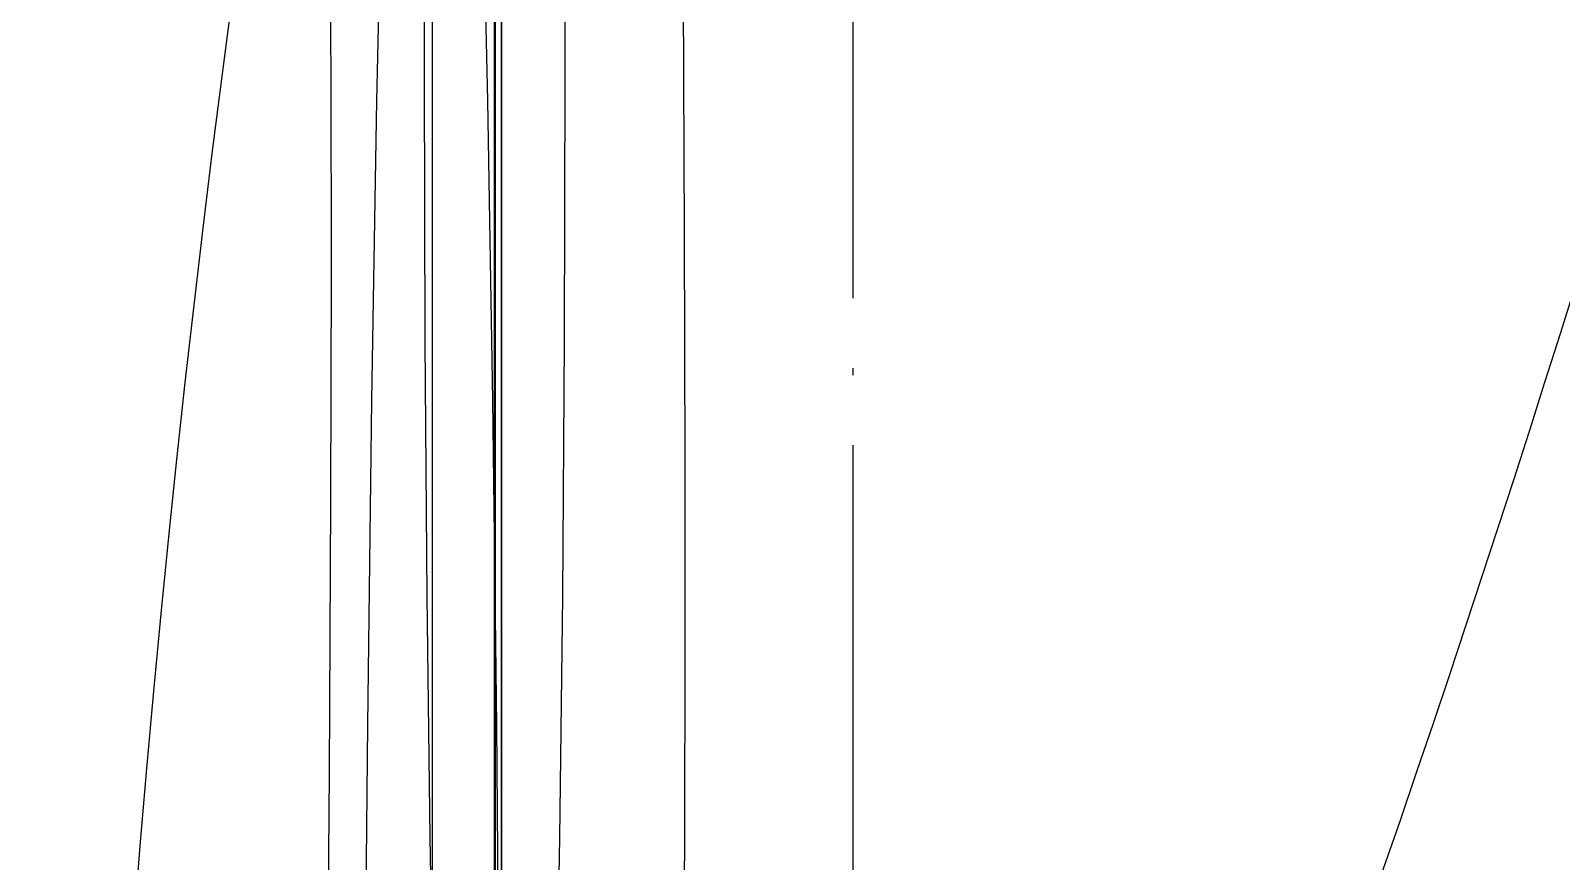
# Model space of a CAD drawing. Extents: x 11992 to 29481, y -6727 to 6811.
# Drawn here: x 21762.4 to 22200.6, y 2208.9 to 2446.5 of the extents above; entities that cross this region are included whole.
import ezdxf

# ---------------------------------------------------------------- set-up
doc = ezdxf.new("R2010")
doc.units = 0
doc.header["$MEASUREMENT"] = 0
doc.linetypes.add('DOTE', pattern=[2.42, 2, -0.2, 0.02, -0.2])
doc.layers.get('0').update_dxf_attribs({"color": 8, "linetype": 'CONTINUOUS'})
doc.layers.add('zoylight 4标注', color=9, linetype='CONTINUOUS')
doc.layers.add('zoylight 5回路', color=4, linetype='CONTINUOUS')

msp = doc.modelspace()

# ---------------------------------------------------------------- linework, layer by layer
for p, q in [((21895.26, 3004.6, -1878.87), (21895.26, 1867.53, -1878.87)), ((21895.26, 2997.52, -2118.6), (21895.26, 1867.53, -2118.6)), ((21895.26, 1867.53, -2368.6), (21895.26, 2997.52, -2368.6)), ((21895.26, 2997.52, -1638.61), (21895.26, 1867.54, -1638.61)), ((21895.26, 1867.54, -1897.87), (21895.26, 2997.52, -1897.87)), ((21895.37, 2993.55, -2076.22), (21895.37, 1873.56, -2076.22)), ((21895.37, 2993.55, -2368.6), (21895.37, 1873.56, -2368.6)), ((21895.25, 2992.52, -2076.22), (21895.25, 1872.53, -2076.22)), ((21895.25, 2992.52, -2368.6), (21895.25, 1872.53, -2368.6)), ((21877.37, 2739.53, -2340.43), (21877.37, 1129.56, -2340.43)), ((21897.26, 2739.53, -2340.43), (21897.26, 1129.56, -2340.43)), ((21897.26, 1129.56, -2110.34), (21897.26, 2739.53, -2110.34)), ((21875.18, 2433.55, -2076.22), (21875.35, 2509.52, -2076.22)), ((21875.18, 2433.55, -2368.6), (21875.35, 2509.52, -2368.6)), ((21915.17, 2509.52, -2076.22), (21915.37, 2433.56, -2076.22)), ((21915.17, 2509.52, -2368.6), (21915.37, 2433.56, -2368.6)), ((21861.54, 2426.39, -2340.43), (21863.23, 2503.71, -2340.43)), ((21891.51, 2503.71, -2340.43), (21893.2, 2426.39, -2340.43)), ((21897.26, 2426.4, -2091.03), (21897.26, 2503.71, -2093.09)), ((21897.26, 2503.71, -2127.59), (21897.26, 2426.4, -2129.65)), ((21848.45, 2433.9, -2340.43), (21848.11, 2483.04, -2340.43)), ((21895.26, 2444.09, -2077.98), (21895.26, 2474.61, -2077.76)), ((21895.26, 2464.06, -1739.34), (21895.26, 2436.15, -1739.24)), ((21895.26, 2464.06, -1990.48), (21895.26, 2436.15, -1990.59)), ((21949.62, 2388.9, -1940.43), (21949.25, 2465.28, -1940.43)), ((21895.26, 2417.98, -2118.68), (21895.26, 2459.73, -2118.91)), ((21897.26, 2445.75, -2033.43), (21897.26, 2457.13, -2033.96)), ((21897.26, 2443.72, -2035.87), (21897.26, 2455.1, -2036.4)), ((21897.26, 2444.53, -1997.46), (21897.26, 2453.07, -1997.99)), ((21895.26, 2408.49, -2075.63), (21895.26, 2448.5, -2075.44)), ((21895.26, 2402.22, -2030.43), (21895.26, 2448.16, -2030.36)), ((21897.26, 2436.61, -2082.2), (21897.26, 2447.29, -2081.75)), ((21897.26, 2434.35, -2032.99), (21897.26, 2445.75, -2033.43)), ((21895.26, 2403.57, -2078.19), (21895.26, 2444.09, -2077.98)), ((21897.26, 2435.99, -1996.88), (21897.26, 2444.53, -1997.46)), ((21897.26, 2432.32, -2035.43), (21897.26, 2443.72, -2035.87)), ((21895.26, 2436.15, -1739.24), (21895.26, 2403.15, -1739.05)), ((21895.26, 2436.15, -1990.59), (21895.26, 2403.15, -1990.78)), ((21897.26, 2425.93, -2082.67), (21897.26, 2436.61, -2082.2)), ((21848.55, 2377.79, -2340.43), (21848.45, 2433.9, -2340.43)), ((21875.38, 2357.58, -2076.22), (21875.18, 2433.55, -2076.22)), ((21875.38, 2357.58, -2368.6), (21875.18, 2433.55, -2368.6)), ((21897.26, 2429.01, -1996.37), (21897.26, 2435.99, -1996.88)), ((21897.26, 2422.94, -2032.65), (21897.26, 2434.35, -2032.99)), ((21897.26, 2420.92, -2035.09), (21897.26, 2432.32, -2035.43)), ((21915.37, 2433.56, -2076.22), (21915.2, 2357.59, -2076.22)), ((21915.37, 2433.56, -2368.6), (21915.2, 2357.59, -2368.6)), ((21897.26, 2422.04, -1995.84), (21897.26, 2429.01, -1996.37)), ((21860.1, 2340.78, -2340.43), (21861.54, 2426.39, -2340.43)), ((21893.2, 2426.39, -2340.43), (21894.64, 2340.78, -2340.43)), ((21897.26, 2340.78, -2089.28), (21897.26, 2426.4, -2091.03)), ((21897.26, 2426.4, -2129.65), (21897.26, 2340.78, -2131.4)), ((21897.26, 2415.25, -2083.14), (21897.26, 2425.93, -2082.67)), ((21897.26, 2411.53, -2032.42), (21897.26, 2422.94, -2032.65)), ((21897.26, 2415.09, -1995.3), (21897.26, 2422.04, -1995.84)), ((21897.26, 2409.53, -2034.85), (21897.26, 2420.92, -2035.09)), ((21895.26, 2364.6, -2118.46), (21895.26, 2417.98, -2118.68)), ((21897.26, 2404.57, -2083.6), (21897.26, 2415.25, -2083.14)), ((21897.26, 2408.14, -1994.76), (21897.26, 2415.09, -1995.3)), ((21897.26, 2400.13, -2032.3), (21897.26, 2411.53, -2032.42)), ((21895.26, 2356.81, -2075.81), (21895.26, 2408.49, -2075.63)), ((21897.26, 2398.14, -2034.73), (21897.26, 2409.53, -2034.85)), ((21897.26, 2401.21, -1994.24), (21897.26, 2408.14, -1994.76)), ((21895.26, 2351.38, -2078.36), (21895.26, 2403.57, -2078.19)), ((21895.26, 2403.15, -1739.05), (21895.26, 2364.36, -1738.78)), ((21895.26, 2403.15, -1990.78), (21895.26, 2364.36, -1991.04)), ((21895.26, 2351.42, -2030.53), (21895.26, 2402.22, -2030.43)), ((21897.26, 2393.88, -2084.05), (21897.26, 2404.57, -2083.6)), ((21897.26, 2394.28, -1993.74), (21897.26, 2401.21, -1994.24)), ((21897.26, 2388.73, -2032.31), (21897.26, 2400.13, -2032.3)), ((21897.26, 2386.76, -2034.74), (21897.26, 2398.14, -2034.73)), ((21897.26, 2387.35, -1993.27), (21897.26, 2394.28, -1993.74)), ((21897.26, 2383.2, -2084.47), (21897.26, 2393.88, -2084.05)), ((21897.26, 2377.35, -2032.44), (21897.26, 2388.73, -2032.31)), ((21949.8, 2323.01, -1940.43), (21949.62, 2388.9, -1940.43)), ((21897.26, 2380.43, -1992.85), (21897.26, 2387.35, -1993.27)), ((21897.26, 2375.39, -2034.88), (21897.26, 2386.76, -2034.74)), ((21897.26, 2355.87, -2085.14), (21897.26, 2383.2, -2084.47)), ((21897.26, 2373.51, -1992.49), (21897.26, 2380.43, -1992.85)), ((21848.41, 2312.08, -2340.43), (21848.55, 2377.79, -2340.43)), ((21897.26, 2365.99, -2032.72), (21897.26, 2377.35, -2032.44)), ((21897.26, 2364.05, -2035.16), (21897.26, 2375.39, -2034.88)), ((21897.26, 2366.58, -1992.2), (21897.26, 2373.51, -1992.49)), ((21897.26, 2359.66, -1991.98), (21897.26, 2366.58, -1992.2)), ((21895.26, 2297.91, -2118.24), (21895.26, 2364.6, -2118.46)), ((21895.26, 2364.36, -1738.78), (21895.26, 2319.04, -1738.44)), ((21895.26, 2364.36, -1991.04), (21895.26, 2319.04, -1991.38)), ((21897.26, 2354.66, -2033.14), (21897.26, 2365.99, -2032.72)), ((21897.26, 2352.73, -2035.59), (21897.26, 2364.05, -2035.16)), ((21875.93, 2284.71, -2076.22), (21875.38, 2357.58, -2076.22)), ((21875.93, 2284.71, -2368.6), (21875.38, 2357.58, -2368.6)), ((21897.26, 2352.73, -1991.86), (21897.26, 2359.66, -1991.98)), ((21915.2, 2357.59, -2076.22), (21914.68, 2284.72, -2076.22)), ((21915.2, 2357.59, -2368.6), (21914.68, 2284.72, -2368.6)), ((21895.26, 2291.8, -2075.96), (21895.26, 2356.81, -2075.81)), ((21897.26, 2315.37, -2085.68), (21897.26, 2355.87, -2085.14)), ((21897.26, 2349.19, -2033.4), (21897.26, 2354.66, -2033.14)), ((21895.26, 2297.43, -2030.71), (21895.26, 2351.42, -2030.53)), ((21895.26, 2285.85, -2078.51), (21895.26, 2351.38, -2078.36)), ((21897.26, 2338.4, -1991.83), (21897.26, 2352.73, -1991.86)), ((21897.26, 2347.25, -2035.84), (21897.26, 2352.73, -2035.59)), ((21897.26, 2342.41, -2033.69), (21897.26, 2349.19, -2033.4)), ((21897.26, 2340.46, -2036.12), (21897.26, 2347.25, -2035.84)), ((21858.94, 2247.83, -2340.43), (21860.1, 2340.78, -2340.43)), ((21894.64, 2340.78, -2340.43), (21895.8, 2247.83, -2340.43)), ((21897.26, 2333, -2034), (21897.26, 2342.41, -2033.69)), ((21897.26, 2247.83, -2087.86), (21897.26, 2340.78, -2089.28)), ((21897.26, 2340.78, -2131.4), (21897.26, 2247.83, -2132.82)), ((21897.26, 2331.05, -2036.42), (21897.26, 2340.46, -2036.12)), ((21897.26, 2310.92, -1991.89), (21897.26, 2338.4, -1991.83)), ((21897.26, 2319.65, -2034.32), (21897.26, 2333, -2034)), ((21897.26, 2317.69, -2036.74), (21897.26, 2331.05, -2036.42)), ((21949.84, 2266.59, -1940.43), (21949.8, 2323.01, -1940.43)), ((21895.26, 2319.04, -1738.44), (21895.26, 2266.47, -1738.03)), ((21895.26, 2319.04, -1991.38), (21895.26, 2266.47, -1991.79)), ((21897.26, 2301.04, -2034.64), (21897.26, 2319.65, -2034.32)), ((21897.26, 2299.08, -2037.06), (21897.26, 2317.69, -2036.74)), ((21897.26, 2264.33, -2086.1), (21897.26, 2315.37, -2085.68)), ((21847.99, 2234.13, -2340.43), (21848.41, 2312.08, -2340.43)), ((21897.26, 2272.91, -1992.03), (21897.26, 2310.92, -1991.89)), ((21897.26, 2275.86, -2034.97), (21897.26, 2301.04, -2034.64)), ((21895.26, 2216.27, -2118.04), (21895.26, 2297.91, -2118.24)), ((21895.26, 2241.93, -2031.01), (21895.26, 2297.43, -2030.71)), ((21897.26, 2273.89, -2037.39), (21897.26, 2299.08, -2037.06)), ((21895.26, 2211.79, -2076.08), (21895.26, 2291.8, -2075.96)), ((21876.8, 2215.61, -2076.22), (21875.93, 2284.71, -2076.22)), ((21876.8, 2215.61, -2368.6), (21875.93, 2284.71, -2368.6)), ((21895.26, 2205.32, -2078.62), (21895.26, 2285.85, -2078.51)), ((21914.68, 2284.72, -2076.22), (21913.83, 2215.62, -2076.22)), ((21914.68, 2284.72, -2368.6), (21913.83, 2215.62, -2368.6)), ((21897.26, 2242.79, -2035.29), (21897.26, 2275.86, -2034.97)), ((21897.26, 2240.81, -2037.71), (21897.26, 2273.89, -2037.39)), ((21897.26, 2227, -1992.21), (21897.26, 2272.91, -1992.03)), ((21895.26, 2266.47, -1738.03), (21895.26, 2205.93, -1737.56)), ((21895.26, 2266.47, -1991.79), (21895.26, 2205.93, -1992.26)), ((21949.74, 2218.65, -1940.43), (21949.84, 2266.59, -1940.43)), ((21897.26, 2205.4, -2086.41), (21897.26, 2264.33, -2086.1)), ((21858.08, 2148.5, -2340.43), (21858.94, 2247.83, -2340.43)), ((21895.8, 2247.83, -2340.43), (21896.65, 2148.5, -2340.43)), ((21897.26, 2148.5, -2086.82), (21897.26, 2247.83, -2087.86)), ((21897.26, 2247.83, -2132.82), (21897.26, 2148.5, -2133.86)), ((21895.26, 2186.58, -2031.46), (21895.26, 2241.93, -2031.01)), ((21897.26, 2200.51, -2035.6), (21897.26, 2242.79, -2035.29)), ((21897.26, 2198.51, -2038.02), (21897.26, 2240.81, -2037.71)), ((21847.27, 2141.31, -2340.43), (21847.99, 2234.13, -2340.43)), ((21897.26, 2175.84, -1992.45), (21897.26, 2227, -1992.21)), ((21949.54, 2178.17, -1940.43), (21949.74, 2218.65, -1940.43)), ((21877.97, 2150.95, -2076.22), (21876.8, 2215.61, -2076.22)), ((21877.97, 2150.95, -2368.6), (21876.8, 2215.61, -2368.6)), ((21895.26, 2117.99, -2117.84), (21895.26, 2216.27, -2118.04)), ((21913.83, 2215.62, -2076.22), (21912.67, 2150.96, -2076.22)), ((21913.83, 2215.62, -2368.6), (21912.67, 2150.96, -2368.6)), ((21895.26, 2115.11, -2076.18), (21895.26, 2211.79, -2076.08))]:
    msp.add_line(p, q)
at = {"layer": 'zoylight 4标注', "color": 9, "linetype": 'DOTE', "ltscale": 100}
msp.add_line((21997.75, 3537.97, 2437.44), (21997.75, -431.75, 2437.44), dxfattribs=at)
at = {"layer": 'zoylight 5回路', "linetype": 'Continuous'}
for centre, radius, start, end in [((16765.56, 4071.68), 5697.96, 336.755, 14.3793), ((11618.07, 7478.67), 10612.47, 327.845702, 348.943947), ((6873.4, 8785.51), 15303.24, 333.818708, 347.366053), ((26555.73, 1817.7), 4778.4, 162.95791, 197.11973)]:
    msp.add_arc(centre, radius, start, end, dxfattribs=at)

doc.saveas('drawing.dxf')
